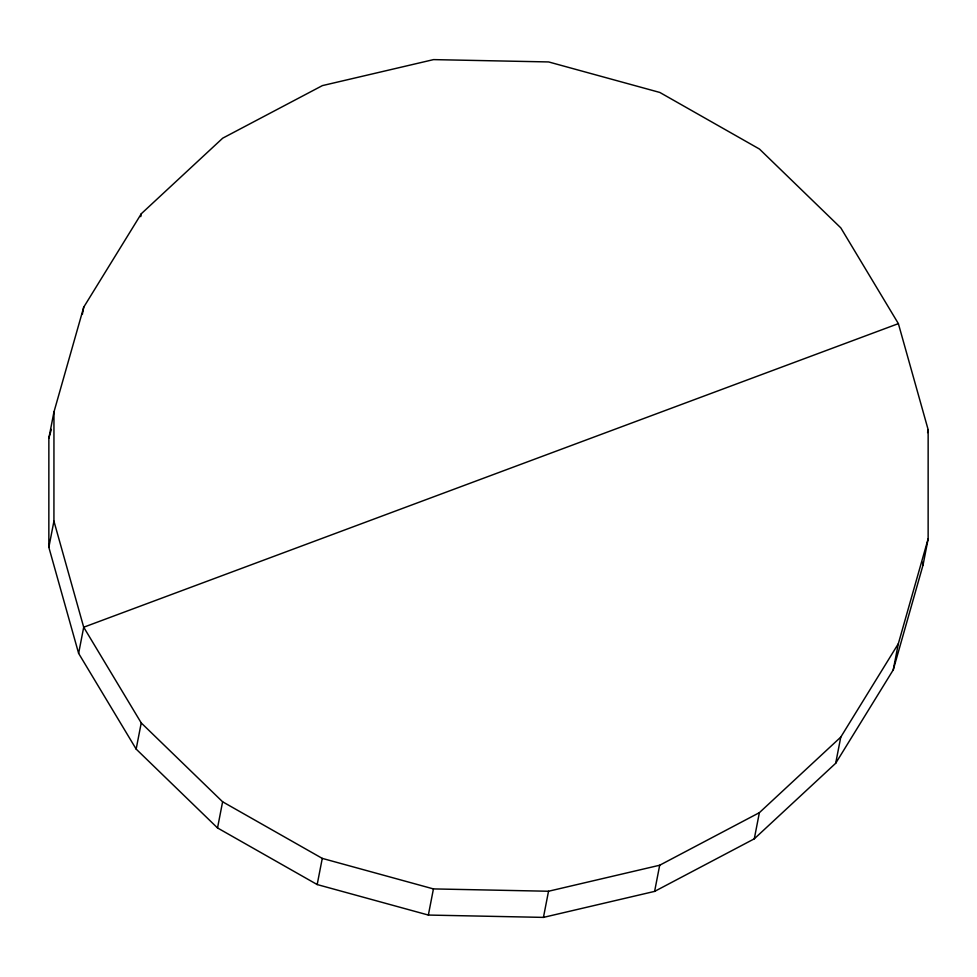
<?xml version="1.0" encoding="UTF-8"?>
<svg xmlns="http://www.w3.org/2000/svg" width="977" height="977" viewBox="0 0 977 977"><rect width="100%" height="100%" fill="white"/><g stroke="black" fill="none" stroke-linecap="round" stroke-linejoin="round"><path stroke-width="1.47" d="M48.85 547.315L48.862 438.136L53.955 411.976L83.753 307.12L141.311 213.731L222.707 138.172L322.386 85.61L433.556 59.609L548.647 61.942L659.817 92.449L759.471 149.054L840.843 227.91L898.376 323.631L928.15 429.685L928.138 538.864L923.045 565.024L893.247 669.88L835.689 763.269L754.293 838.828L654.614 891.39L543.444 917.391L428.353 915.058L317.183 884.551L217.529 827.946L136.157 749.09L78.624 653.369L48.85 547.315L53.93 521.156L53.955 411.976M923.045 565.024L923.045 561.995M82.337 314.386L83.753 307.12M140.749 216.638L141.311 213.731M78.624 653.369L83.704 627.222L53.93 521.156M136.157 749.09L141.238 722.931L83.704 627.222L898.376 323.631M217.529 827.946L222.609 801.787L141.238 722.931M317.183 884.551L322.276 858.392L222.609 801.787M428.353 915.058L433.434 888.911L548.524 891.244L659.695 865.231L759.373 812.669L840.77 737.11L898.327 643.721L928.138 538.864M543.444 917.391L548.524 891.244M654.614 891.39L659.695 865.231M754.293 838.828L759.373 812.669M835.689 763.269L840.77 737.11M927.588 432.591L928.15 429.685M893.247 669.88L898.327 643.721M48.862 438.136L51.354 429.392M322.276 858.392L433.434 888.911"/></g></svg>
